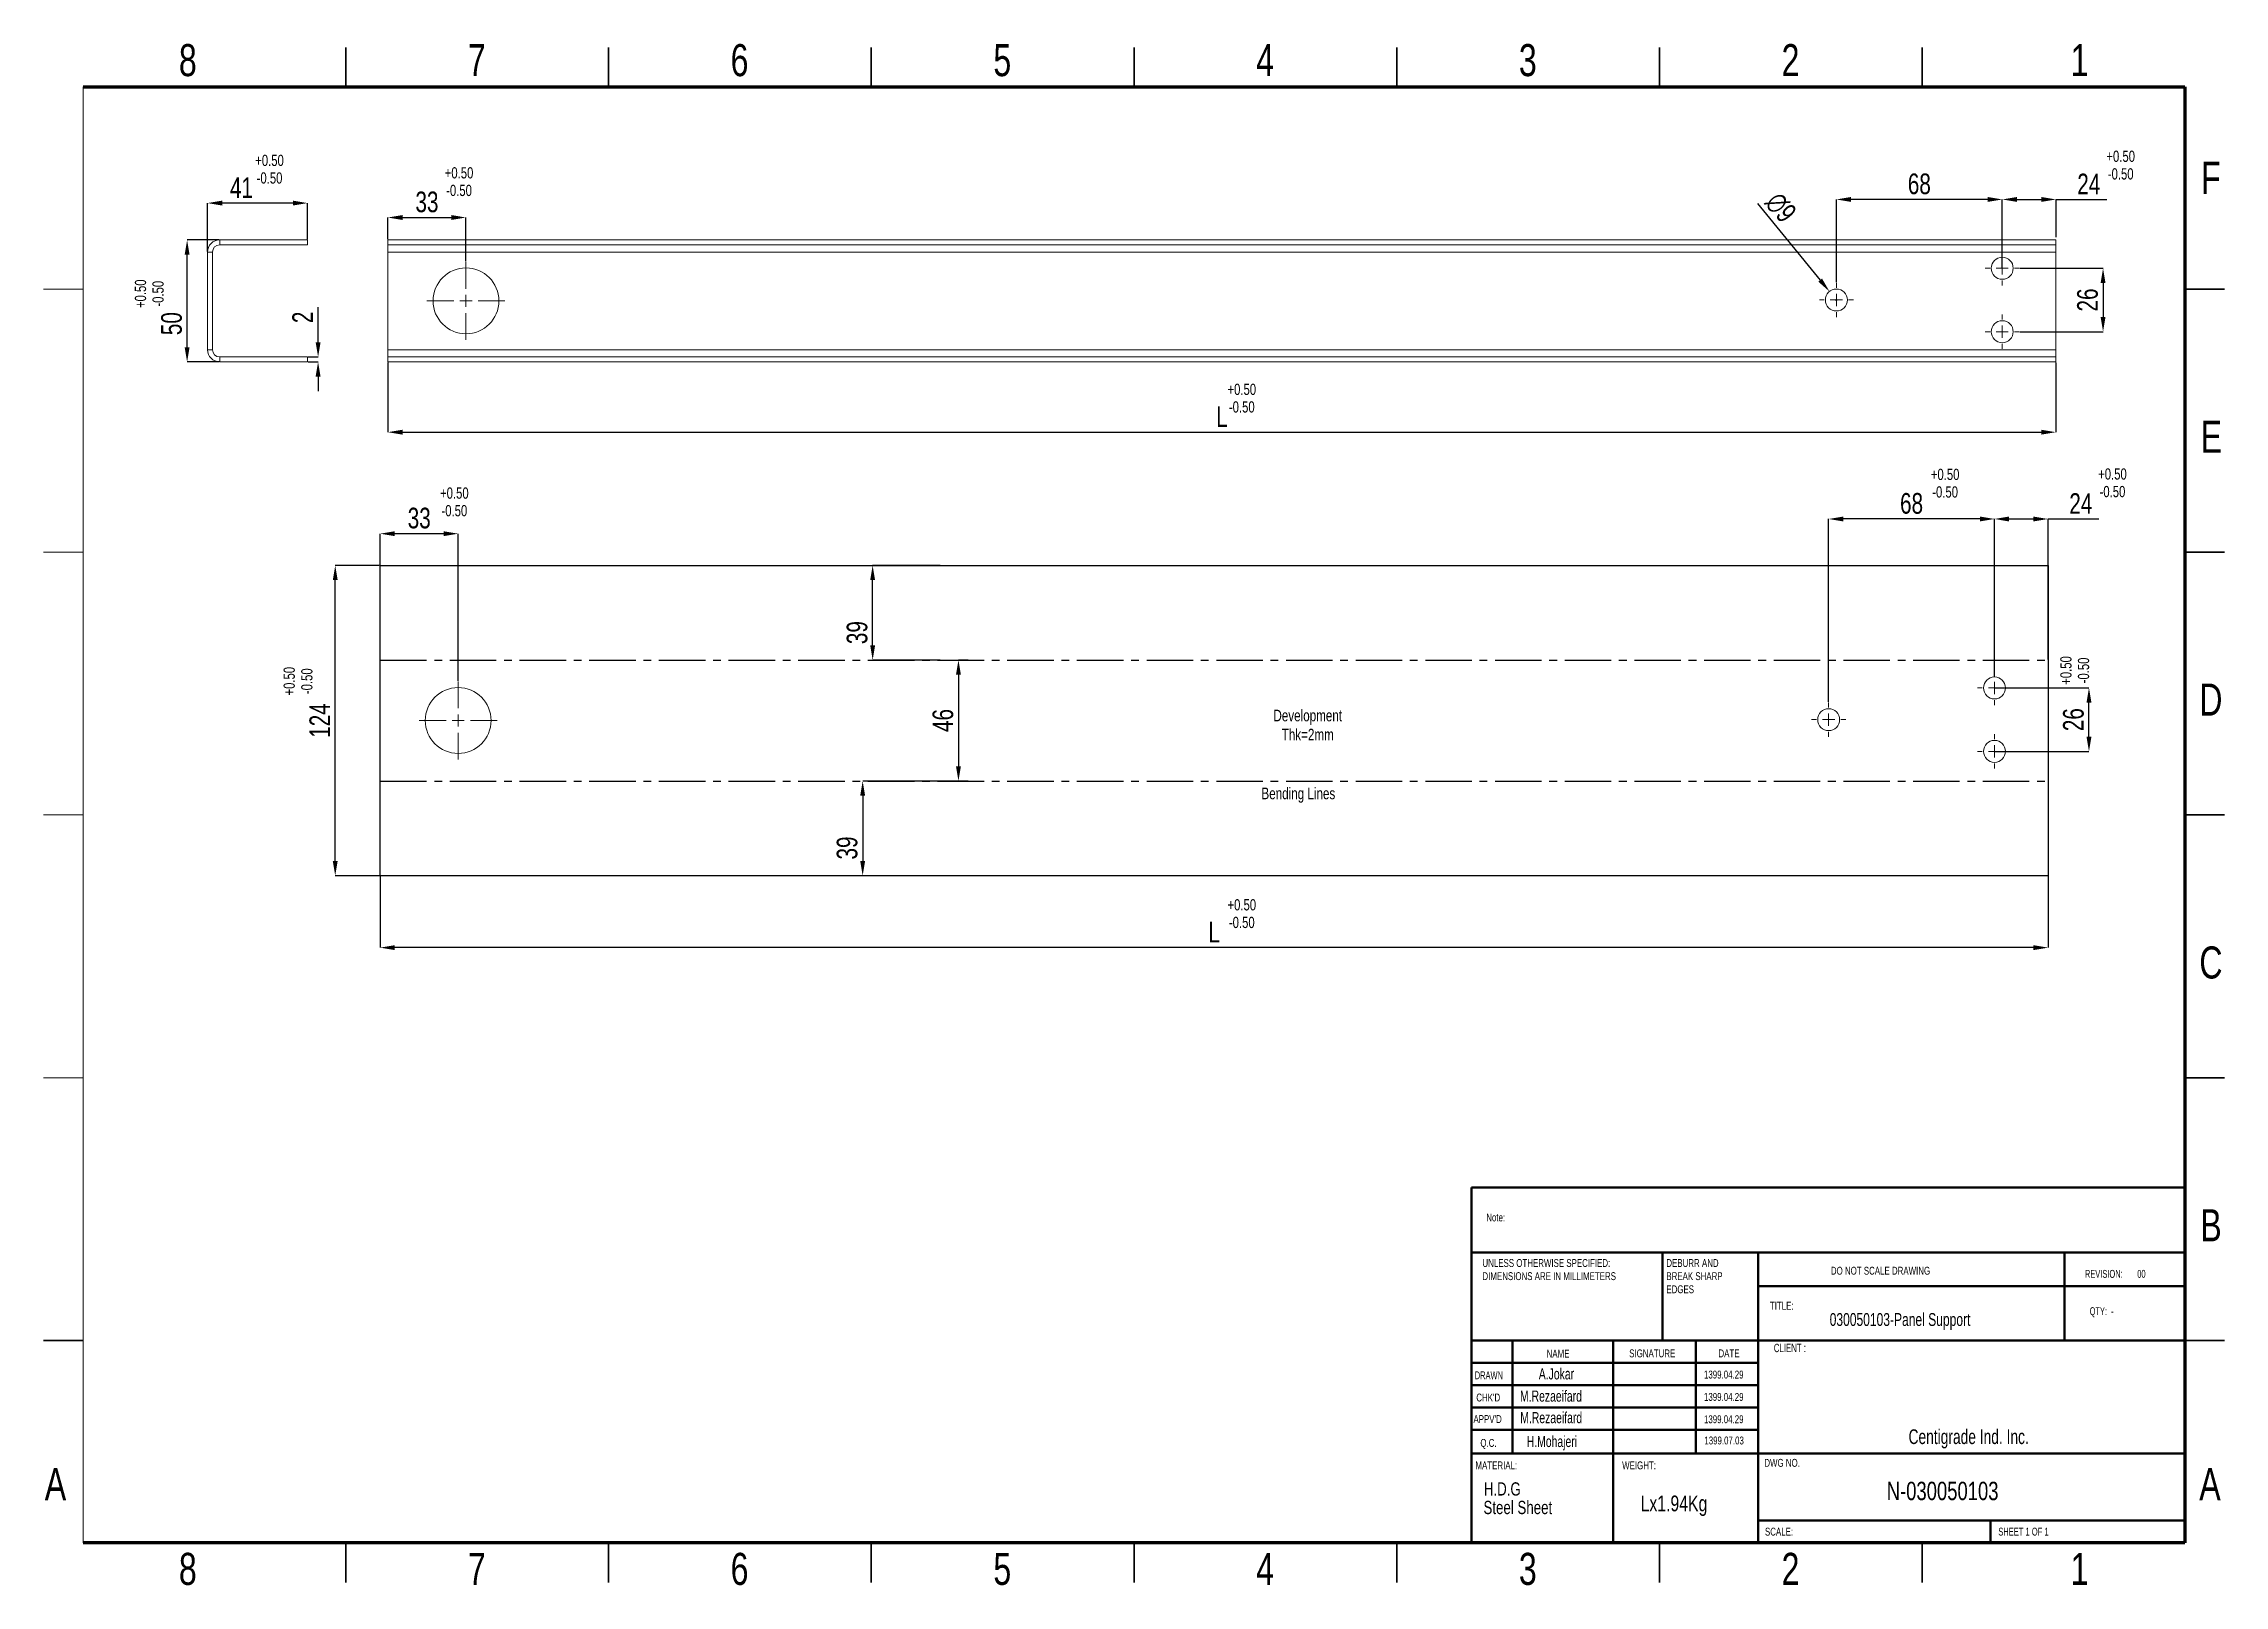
# Model space of a CAD drawing. Header units: millimetres. Extents: x 1822 to 2717, y 2615 to 3247.
import ezdxf

# ---------------------------------------------------------------- set-up
doc = ezdxf.new("R2010")
doc.units = ezdxf.units.MM
doc.linetypes.add('CENTER2', pattern=[28.575, 19.05, -3.175, 3.175, -3.175])
doc.styles.add('SLDTEXTSTYLE0', font='TXT', dxfattribs={"width": 0.75})
doc.styles.add('SLDTEXTSTYLE1', font='TXT', dxfattribs={"width": 0.686449})
doc.styles.add('SLDTEXTSTYLE2', font='TXT', dxfattribs={"width": 0.652778})
doc.styles.add('SLDTEXTSTYLE3', font='TXT', dxfattribs={"width": 0.692308})
doc.styles.add('SLDTEXTSTYLE4', font='TXT', dxfattribs={"width": 0.7})
doc.styles.add('SLDTEXTSTYLE5', font='TXT', dxfattribs={"width": 0.678571})
doc.dimstyles.new('SLDDIMSTYLE30', dxfattribs={"dimscale": 4, "dimtxt": 2.116667, "dimasz": 1.5, "dimexe": 0, "dimexo": 0.0625, "dimgap": 0.529167, "dimtad": 1, "dimdec": 0, "dimrnd": 1e-09, "dimzin": 12, "dimdsep": 46, "dimtxsty": 'SLDTEXTSTYLE0', "dimcen": 0.09, "dimadec": 0, "dimazin": 3, "dimtfac": 1, "dimtdec": 0, "dimtofl": 0, "dimtmove": 0, "dimatfit": 3, "dimfxl": 1, "dimfrac": 2, "dimtolj": 1, "dimtzin": 12, "dimarcsym": 0})

# ---------------------------------------------------------------- blocks, each defined once
blk = doc.blocks.new('SW_CENTERMARKSYMBOL_36')
at = {"color": 0, "linetype": 'Continuous', "lineweight": 0}
for p, q in [((0, 1), (0, 3.2)), ((-1, 0), (-3.2, 0)), ((0, 0), (-0.5, 0)), ((0, 0), (0, 0.5)), ((0, 0), (0, -0.5)), ((0, 0), (0.5, 0)), ((1, 0), (3.2, 0)), ((0, -1), (0, -3.2))]:
    blk.add_line(p, q, dxfattribs=at)
blk = doc.blocks.new('SW_CENTERMARKSYMBOL_37')
at = {"color": 0, "linetype": 'Continuous', "lineweight": 0}
for p, q in [((-1, 0), (-1.4, 0)), ((0, 0), (-0.5, 0)), ((0, 1), (0, 1.4)), ((0, 0), (0, 0.5)), ((0, 0), (0, -0.5)), ((0, 0), (0.5, 0)), ((1, 0), (1.4, 0)), ((0, -1), (0, -1.4))]:
    blk.add_line(p, q, dxfattribs=at)
blk = doc.blocks.new('SW_CENTERMARKSYMBOL_38')
at = {"color": 0, "linetype": 'Continuous', "lineweight": 0}
for p, q in [((-1, 0), (-1.4, 0)), ((0, 0), (-0.5, 0)), ((0, 1), (0, 1.4)), ((0, 0), (0, 0.5)), ((0, 0), (0, -0.5)), ((0, 0), (0.5, 0)), ((1, 0), (1.4, 0)), ((0, -1), (0, -1.4))]:
    blk.add_line(p, q, dxfattribs=at)
blk = doc.blocks.new('SW_CENTERMARKSYMBOL_39')
at = {"color": 0, "linetype": 'Continuous', "lineweight": 0}
for p, q in [((-1, 0), (-1.4, 0)), ((0, 0), (-0.5, 0)), ((0, 1), (0, 1.4)), ((0, 0), (0, 0.5)), ((0, 0), (0, -0.5)), ((0, 0), (0.5, 0)), ((1, 0), (1.4, 0)), ((0, -1), (0, -1.4))]:
    blk.add_line(p, q, dxfattribs=at)
blk = doc.blocks.new('SW_NOTE_62')
at = {"color": 0, "linetype": 'Continuous', "lineweight": 0, "char_height": 1.5, "attachment_point": 1, "style": 'SLDTEXTSTYLE0'}
for s, insert in [('UNLESS OTHERWISE SPECIFIED:', (0, 1.93)), ('DIMENSIONS ARE IN MILLIMETERS', (0, -0.57))]:
    blk.add_mtext(s, dxfattribs=dict(at, insert=insert))
blk = doc.blocks.new('SW_NOTE_63')
at = {"color": 0, "linetype": 'Continuous', "lineweight": 0, "char_height": 1.5, "attachment_point": 1, "style": 'SLDTEXTSTYLE0'}
for s, insert in [('DEBURR AND', (0, 1.93)), ('BREAK SHARP', (0, -0.57)), ('EDGES', (0, -3.07))]:
    blk.add_mtext(s, dxfattribs=dict(at, insert=insert))
blk = doc.blocks.new('*D20')
at = {"color": 0, "lineweight": -2, "transparency": 16777216}
for p, q in [((1889.64, 3162.24), (1889.64, 3182.08)), ((1924.64, 3182.08), (1895.64, 3182.08)), ((1930.64, 3167.24), (1930.64, 3182.08))]:
    blk.add_line(p, q, dxfattribs=at)
at = {"color": 0, "transparency": 16777216}
for points in [[(1895.64, 3183.08), (1895.64, 3181.08), (1889.64, 3182.08)], [(1924.64, 3183.08), (1924.64, 3181.08), (1930.64, 3182.08)]]:
    blk.add_solid(points, dxfattribs=at)
at = {"layer": 'Defpoints', "color": 0, "transparency": 16777216}
for p in [(1889.64, 3182.08), (1930.64, 3166.99), (1889.64, 3161.99)]:
    blk.add_point(p, dxfattribs=at)
at = {"color": 0, "transparency": 16777216, "insert": (1903.54, 3188.43), "char_height": 8.467, "attachment_point": 5, "style": 'SLDTEXTSTYLE0'}
blk.add_mtext('\\A1;41', dxfattribs=at)
blk = doc.blocks.new('*D21')
at = {"color": 0, "lineweight": -2, "transparency": 16777216}
for p, q in [((1894.39, 3166.99), (1881.25, 3166.99)), ((1881.25, 3122.99), (1881.25, 3160.99)), ((1894.39, 3116.99), (1881.25, 3116.99))]:
    blk.add_line(p, q, dxfattribs=at)
at = {"color": 0, "transparency": 16777216}
for points in [[(1880.25, 3160.99), (1882.25, 3160.99), (1881.25, 3166.99)], [(1880.25, 3122.99), (1882.25, 3122.99), (1881.25, 3116.99)]]:
    blk.add_solid(points, dxfattribs=at)
at = {"layer": 'Defpoints', "color": 0, "transparency": 16777216}
for p in [(1881.25, 3166.99), (1894.64, 3166.99), (1894.64, 3116.99)]:
    blk.add_point(p, dxfattribs=at)
at = {"color": 0, "transparency": 16777216, "insert": (1874.9, 3132.66), "char_height": 8.467, "attachment_point": 5, "rotation": 90, "style": 'SLDTEXTSTYLE0'}
blk.add_mtext('\\A1;50', dxfattribs=at)
blk = doc.blocks.new('*D22')
at = {"color": 0, "lineweight": -2, "transparency": 16777216}
for p, q in [((1934.97, 3124.99), (1934.97, 3139.46)), ((1930.89, 3118.99), (1934.97, 3118.99)), ((1930.89, 3116.99), (1934.97, 3116.99)), ((1934.97, 3110.99), (1934.97, 3104.99))]:
    blk.add_line(p, q, dxfattribs=at)
at = {"color": 0, "transparency": 16777216}
for points in [[(1933.97, 3124.99), (1935.97, 3124.99), (1934.97, 3118.99)], [(1933.97, 3110.99), (1935.97, 3110.99), (1934.97, 3116.99)]]:
    blk.add_solid(points, dxfattribs=at)
at = {"layer": 'Defpoints', "color": 0, "transparency": 16777216}
for p in [(1930.64, 3118.99), (1930.64, 3116.99), (1934.97, 3118.99)]:
    blk.add_point(p, dxfattribs=at)
at = {"color": 0, "transparency": 16777216, "insert": (1928.62, 3135.23), "char_height": 8.467, "attachment_point": 5, "rotation": 90, "style": 'SLDTEXTSTYLE0'}
blk.add_mtext('\\A1;2', dxfattribs=at)
blk = doc.blocks.new('*D23')
at = {"color": 0, "lineweight": -2, "transparency": 16777216}
for p, q in [((1963.61, 3167.24), (1963.61, 3176.16)), ((1969.61, 3176.16), (1989.61, 3176.16)), ((1995.61, 3158.24), (1995.61, 3176.16))]:
    blk.add_line(p, q, dxfattribs=at)
at = {"color": 0, "transparency": 16777216}
for points in [[(1969.61, 3177.16), (1969.61, 3175.16), (1963.61, 3176.16)], [(1989.61, 3177.16), (1989.61, 3175.16), (1995.61, 3176.16)]]:
    blk.add_solid(points, dxfattribs=at)
at = {"layer": 'Defpoints', "color": 0, "transparency": 16777216}
for p in [(1995.61, 3176.16), (1963.61, 3166.99), (1995.61, 3157.99)]:
    blk.add_point(p, dxfattribs=at)
at = {"color": 0, "transparency": 16777216, "insert": (1979.61, 3182.51), "char_height": 8.467, "attachment_point": 5, "style": 'SLDTEXTSTYLE0'}
blk.add_mtext('\\A1;33', dxfattribs=at)
blk = doc.blocks.new('*D24')
at = {"color": 0, "lineweight": -2, "transparency": 16777216}
for p, q in [((1963.61, 3116.74), (1963.61, 3088.16)), ((2647.61, 3116.74), (2647.61, 3088.16)), ((1969.61, 3088.16), (2641.61, 3088.16))]:
    blk.add_line(p, q, dxfattribs=at)
at = {"color": 0, "transparency": 16777216}
for points in [[(1969.61, 3089.16), (1969.61, 3087.16), (1963.61, 3088.16)], [(2641.61, 3089.16), (2641.61, 3087.16), (2647.61, 3088.16)]]:
    blk.add_solid(points, dxfattribs=at)
at = {"layer": 'Defpoints', "color": 0, "transparency": 16777216}
for p in [(1963.61, 3116.99), (2647.61, 3116.99), (2647.61, 3088.16)]:
    blk.add_point(p, dxfattribs=at)
at = {"color": 0, "transparency": 16777216, "insert": (2305.61, 3094.51), "char_height": 8.467, "attachment_point": 5, "style": 'SLDTEXTSTYLE0'}
blk.add_mtext('\\A1;L', dxfattribs=at)
blk = doc.blocks.new('*D25')
at = {"color": 0, "lineweight": -2, "transparency": 16777216}
for p, q in [((2625.61, 3155.61), (2625.61, 3183.57)), ((2631.61, 3183.57), (2641.69, 3183.57)), ((2647.69, 3168.14), (2647.69, 3183.57)), ((2647.69, 3183.57), (2668.5, 3183.57))]:
    blk.add_line(p, q, dxfattribs=at)
at = {"color": 0, "transparency": 16777216}
for points in [[(2631.61, 3184.57), (2631.61, 3182.57), (2625.61, 3183.57)], [(2641.69, 3184.57), (2641.69, 3182.57), (2647.69, 3183.57)]]:
    blk.add_solid(points, dxfattribs=at)
at = {"layer": 'Defpoints', "color": 0, "transparency": 16777216}
for p in [(2647.69, 3183.57), (2647.69, 3167.89), (2625.61, 3155.36)]:
    blk.add_point(p, dxfattribs=at)
at = {"color": 0, "transparency": 16777216, "insert": (2661.1, 3189.92), "char_height": 8.467, "attachment_point": 5, "style": 'SLDTEXTSTYLE0'}
blk.add_mtext('\\A1;24', dxfattribs=at)
blk = doc.blocks.new('*D26')
at = {"color": 0, "lineweight": -2, "transparency": 16777216}
for p, q in [((2557.61, 3149.61), (2557.61, 3183.57)), ((2619.61, 3183.57), (2563.61, 3183.57)), ((2625.61, 3156.86), (2625.61, 3183.57))]:
    blk.add_line(p, q, dxfattribs=at)
at = {"color": 0, "transparency": 16777216}
for points in [[(2563.61, 3184.57), (2563.61, 3182.57), (2557.61, 3183.57)], [(2619.61, 3184.57), (2619.61, 3182.57), (2625.61, 3183.57)]]:
    blk.add_solid(points, dxfattribs=at)
at = {"layer": 'Defpoints', "color": 0, "transparency": 16777216}
for p in [(2557.61, 3183.57), (2557.61, 3149.36), (2625.61, 3156.61)]:
    blk.add_point(p, dxfattribs=at)
at = {"color": 0, "transparency": 16777216, "insert": (2591.61, 3189.92), "char_height": 8.467, "attachment_point": 5, "style": 'SLDTEXTSTYLE0'}
blk.add_mtext('\\A1;68', dxfattribs=at)
blk = doc.blocks.new('*D27')
at = {"color": 0, "lineweight": -2, "transparency": 16777216}
for p, q in [((2632.86, 3155.36), (2666.96, 3155.36)), ((2666.96, 3149.36), (2666.96, 3135.36)), ((2632.86, 3129.36), (2666.96, 3129.36))]:
    blk.add_line(p, q, dxfattribs=at)
at = {"color": 0, "transparency": 16777216}
for points in [[(2665.96, 3149.36), (2667.96, 3149.36), (2666.96, 3155.36)], [(2665.96, 3135.36), (2667.96, 3135.36), (2666.96, 3129.36)]]:
    blk.add_solid(points, dxfattribs=at)
at = {"layer": 'Defpoints', "color": 0, "transparency": 16777216}
for p in [(2632.61, 3155.36), (2632.61, 3129.36), (2666.96, 3129.36)]:
    blk.add_point(p, dxfattribs=at)
at = {"color": 0, "transparency": 16777216, "insert": (2660.61, 3142.36), "char_height": 8.467, "attachment_point": 5, "rotation": 90, "style": 'SLDTEXTSTYLE0'}
blk.add_mtext('\\A1;26', dxfattribs=at)
blk = doc.blocks.new('*D28')
at = {"color": 0, "lineweight": -2, "transparency": 16777216}
for p, q in [((2525.18, 3181.96), (2550.96, 3150.48)), ((2557.25, 3142.36), (2557.97, 3142.36)), ((2557.61, 3142), (2557.61, 3142.72))]:
    blk.add_line(p, q, dxfattribs=at)
at = {"color": 0, "transparency": 16777216}
blk.add_solid([(2551.73, 3151.12), (2550.19, 3149.85), (2554.76, 3145.84)], dxfattribs=at)
at = {"layer": 'Defpoints', "color": 0, "transparency": 16777216}
for p in [(2554.76, 3145.84), (2560.46, 3138.88)]:
    blk.add_point(p, dxfattribs=at)
at = {"color": 0, "transparency": 16777216, "insert": (2534.79, 3180.25), "char_height": 8.467, "attachment_point": 5, "rotation": 309.31163, "style": 'SLDTEXTSTYLE0'}
blk.add_mtext('\\A1;∅9', dxfattribs=at)
blk = doc.blocks.new('*D29')
at = {"color": 0, "lineweight": -2, "transparency": 16777216}
for p, q in [((1960.18, 3033.57), (1942, 3033.57)), ((1942, 2912.37), (1942, 3027.57)), ((1960.18, 2906.37), (1942, 2906.37))]:
    blk.add_line(p, q, dxfattribs=at)
at = {"color": 0, "transparency": 16777216}
for points in [[(1941, 3027.57), (1943, 3027.57), (1942, 3033.57)], [(1941, 2912.37), (1943, 2912.37), (1942, 2906.37)]]:
    blk.add_solid(points, dxfattribs=at)
at = {"layer": 'Defpoints', "color": 0, "transparency": 16777216}
for p in [(1942, 3033.57), (1960.43, 3033.57), (1960.43, 2906.37)]:
    blk.add_point(p, dxfattribs=at)
at = {"color": 0, "transparency": 16777216, "insert": (1935.65, 2969.97), "char_height": 8.467, "attachment_point": 5, "rotation": 90, "style": 'SLDTEXTSTYLE0'}
blk.add_mtext('\\A1;124', dxfattribs=at)
blk = doc.blocks.new('*D30')
at = {"color": 0, "lineweight": -2, "transparency": 16777216}
for p, q in [((1960.43, 2906.12), (1960.43, 2876.87)), ((2644.43, 2906.12), (2644.43, 2876.87)), ((2638.43, 2876.87), (1966.43, 2876.87))]:
    blk.add_line(p, q, dxfattribs=at)
at = {"color": 0, "transparency": 16777216}
for points in [[(1966.43, 2877.87), (1966.43, 2875.87), (1960.43, 2876.87)], [(2638.43, 2877.87), (2638.43, 2875.87), (2644.43, 2876.87)]]:
    blk.add_solid(points, dxfattribs=at)
at = {"layer": 'Defpoints', "color": 0, "transparency": 16777216}
for p in [(1960.43, 2906.37), (2644.43, 2906.37), (1960.43, 2876.87)]:
    blk.add_point(p, dxfattribs=at)
at = {"color": 0, "transparency": 16777216, "insert": (2302.43, 2883.22), "char_height": 8.467, "attachment_point": 5, "style": 'SLDTEXTSTYLE0'}
blk.add_mtext('\\A1;L', dxfattribs=at)
blk = doc.blocks.new('*D31')
at = {"color": 0, "lineweight": -2, "transparency": 16777216}
for p, q in [((2622.43, 2990.58), (2622.43, 3052.58)), ((2628.43, 3052.58), (2638.43, 3052.58)), ((2644.43, 2995.02), (2644.43, 3052.58)), ((2644.43, 3052.58), (2665.25, 3052.58))]:
    blk.add_line(p, q, dxfattribs=at)
at = {"color": 0, "transparency": 16777216}
for points in [[(2628.43, 3053.58), (2628.43, 3051.58), (2622.43, 3052.58)], [(2638.43, 3053.58), (2638.43, 3051.58), (2644.43, 3052.58)]]:
    blk.add_solid(points, dxfattribs=at)
at = {"layer": 'Defpoints', "color": 0, "transparency": 16777216}
for p in [(2644.43, 3052.58), (2622.43, 2990.33), (2644.43, 2994.77)]:
    blk.add_point(p, dxfattribs=at)
at = {"color": 0, "transparency": 16777216, "insert": (2657.84, 3058.93), "char_height": 8.467, "attachment_point": 5, "style": 'SLDTEXTSTYLE0'}
blk.add_mtext('\\A1;24', dxfattribs=at)
blk = doc.blocks.new('*D32')
at = {"color": 0, "lineweight": -2, "transparency": 16777216}
for p, q in [((2554.43, 2977.58), (2554.43, 3052.58)), ((2616.43, 3052.58), (2560.43, 3052.58)), ((2622.43, 2988.08), (2622.43, 3052.58))]:
    blk.add_line(p, q, dxfattribs=at)
at = {"color": 0, "transparency": 16777216}
for points in [[(2560.43, 3053.58), (2560.43, 3051.58), (2554.43, 3052.58)], [(2616.43, 3053.58), (2616.43, 3051.58), (2622.43, 3052.58)]]:
    blk.add_solid(points, dxfattribs=at)
at = {"layer": 'Defpoints', "color": 0, "transparency": 16777216}
for p in [(2554.43, 3052.58), (2622.43, 2987.83), (2554.43, 2977.33)]:
    blk.add_point(p, dxfattribs=at)
at = {"color": 0, "transparency": 16777216, "insert": (2588.43, 3058.93), "char_height": 8.467, "attachment_point": 5, "style": 'SLDTEXTSTYLE0'}
blk.add_mtext('\\A1;68', dxfattribs=at)
blk = doc.blocks.new('*D33')
at = {"color": 0, "lineweight": -2, "transparency": 16777216}
for p, q in [((2622.68, 2983.33), (2661.18, 2983.33)), ((2661.18, 2963.33), (2661.18, 2977.33)), ((2622.68, 2957.33), (2661.18, 2957.33))]:
    blk.add_line(p, q, dxfattribs=at)
at = {"color": 0, "transparency": 16777216}
for points in [[(2660.18, 2977.33), (2662.18, 2977.33), (2661.18, 2983.33)], [(2660.18, 2963.33), (2662.18, 2963.33), (2661.18, 2957.33)]]:
    blk.add_solid(points, dxfattribs=at)
at = {"layer": 'Defpoints', "color": 0, "transparency": 16777216}
for p in [(2622.43, 2983.33), (2661.18, 2983.33), (2622.43, 2957.33)]:
    blk.add_point(p, dxfattribs=at)
at = {"color": 0, "transparency": 16777216, "insert": (2654.83, 2970.33), "char_height": 8.467, "attachment_point": 5, "rotation": 90, "style": 'SLDTEXTSTYLE0'}
blk.add_mtext('\\A1;26', dxfattribs=at)
blk = doc.blocks.new('*D34')
at = {"color": 0, "lineweight": -2, "transparency": 16777216}
for p, q in [((2190.01, 3033.57), (2162.38, 3033.57)), ((2162.38, 3000.77), (2162.38, 3027.57)), ((2190.01, 2994.77), (2162.38, 2994.77))]:
    blk.add_line(p, q, dxfattribs=at)
at = {"color": 0, "transparency": 16777216}
for points in [[(2161.38, 3027.57), (2163.38, 3027.57), (2162.38, 3033.57)], [(2161.38, 3000.77), (2163.38, 3000.77), (2162.38, 2994.77)]]:
    blk.add_solid(points, dxfattribs=at)
at = {"layer": 'Defpoints', "color": 0, "transparency": 16777216}
for p in [(2162.38, 3033.57), (2190.26, 3033.57), (2190.26, 2994.77)]:
    blk.add_point(p, dxfattribs=at)
at = {"color": 0, "transparency": 16777216, "insert": (2156.03, 3006), "char_height": 8.467, "attachment_point": 5, "rotation": 90, "style": 'SLDTEXTSTYLE0'}
blk.add_mtext('\\A1;39', dxfattribs=at)
blk = doc.blocks.new('*D35')
at = {"color": 0, "lineweight": -2, "transparency": 16777216}
for p, q in [((2201.58, 2994.77), (2197.57, 2994.77)), ((2197.57, 2988.77), (2197.57, 2951.17)), ((2201.58, 2945.17), (2197.57, 2945.17))]:
    blk.add_line(p, q, dxfattribs=at)
at = {"color": 0, "transparency": 16777216}
for points in [[(2196.57, 2988.77), (2198.57, 2988.77), (2197.57, 2994.77)], [(2196.57, 2951.17), (2198.57, 2951.17), (2197.57, 2945.17)]]:
    blk.add_solid(points, dxfattribs=at)
at = {"layer": 'Defpoints', "color": 0, "transparency": 16777216}
for p in [(2201.83, 2994.77), (2197.57, 2945.17), (2201.83, 2945.17)]:
    blk.add_point(p, dxfattribs=at)
at = {"color": 0, "transparency": 16777216, "insert": (2191.22, 2969.97), "char_height": 8.467, "attachment_point": 5, "rotation": 90, "style": 'SLDTEXTSTYLE0'}
blk.add_mtext('\\A1;46', dxfattribs=at)
blk = doc.blocks.new('*D36')
at = {"color": 0, "lineweight": -2, "transparency": 16777216}
for p, q in [((2201.58, 2945.17), (2158.29, 2945.17)), ((2158.29, 2939.17), (2158.29, 2912.37)), ((2201.58, 2906.37), (2158.29, 2906.37))]:
    blk.add_line(p, q, dxfattribs=at)
at = {"color": 0, "transparency": 16777216}
for points in [[(2157.29, 2939.17), (2159.29, 2939.17), (2158.29, 2945.17)], [(2157.29, 2912.37), (2159.29, 2912.37), (2158.29, 2906.37)]]:
    blk.add_solid(points, dxfattribs=at)
at = {"layer": 'Defpoints', "color": 0, "transparency": 16777216}
for p in [(2201.83, 2945.17), (2158.29, 2906.37), (2201.83, 2906.37)]:
    blk.add_point(p, dxfattribs=at)
at = {"color": 0, "transparency": 16777216, "insert": (2151.94, 2917.71), "char_height": 8.467, "attachment_point": 5, "rotation": 90, "style": 'SLDTEXTSTYLE0'}
blk.add_mtext('\\A1;39', dxfattribs=at)
blk = doc.blocks.new('*D37')
at = {"color": 0, "lineweight": -2, "transparency": 16777216}
for p, q in [((1960.43, 3033.82), (1960.43, 3046.56)), ((1986.43, 3046.56), (1966.43, 3046.56)), ((1992.43, 2986.22), (1992.43, 3046.56))]:
    blk.add_line(p, q, dxfattribs=at)
at = {"color": 0, "transparency": 16777216}
for points in [[(1966.43, 3047.56), (1966.43, 3045.56), (1960.43, 3046.56)], [(1986.43, 3047.56), (1986.43, 3045.56), (1992.43, 3046.56)]]:
    blk.add_solid(points, dxfattribs=at)
at = {"layer": 'Defpoints', "color": 0, "transparency": 16777216}
for p in [(1960.43, 3046.56), (1960.43, 3033.57), (1992.43, 2985.97)]:
    blk.add_point(p, dxfattribs=at)
at = {"color": 0, "transparency": 16777216, "insert": (1976.43, 3052.91), "char_height": 8.467, "attachment_point": 5, "style": 'SLDTEXTSTYLE0'}
blk.add_mtext('\\A1;33', dxfattribs=at)

msp = doc.modelspace()

# ---------------------------------------------------------------- linework, layer by layer
at = {"linetype": 'Continuous', "lineweight": 35}
for p, q in [((1946.32, 3229.76), (1946.32, 3245.92)), ((2054.06, 3229.76), (2054.06, 3245.92)), ((2161.81, 3229.76), (2161.81, 3245.92)), ((2269.56, 3245.92), (2269.56, 3229.76)), ((2269.56, 3229.76), (2269.56, 3245.92)), ((2377.31, 3229.76), (2377.31, 3245.92)), ((2485.05, 3229.76), (2485.05, 3245.92)), ((2592.8, 3229.76), (2592.8, 3245.92)), ((2700.55, 3146.8), (2716.71, 3146.8)), ((2700.55, 3039.05), (2716.71, 3039.05)), ((2716.71, 2931.3), (2700.55, 2931.3)), ((2700.55, 2931.3), (2716.71, 2931.3)), ((2700.55, 2823.55), (2716.71, 2823.55)), ((1838.57, 2715.81), (1822.41, 2715.81)), ((2700.55, 2715.81), (2716.71, 2715.81)), ((1946.32, 2632.84), (1946.32, 2616.68)), ((2054.06, 2632.84), (2054.06, 2616.68)), ((2161.81, 2632.84), (2161.81, 2616.68)), ((2269.56, 2616.68), (2269.56, 2632.84)), ((2269.56, 2632.84), (2269.56, 2616.68)), ((2377.31, 2632.84), (2377.31, 2616.68)), ((2485.05, 2632.84), (2485.05, 2616.68)), ((2592.8, 2632.84), (2592.8, 2616.68))]:
    msp.add_line(p, q, dxfattribs=at)
at = {"linetype": 'Continuous', "lineweight": 70}
for p, q in [((1838.57, 3229.76), (2700.55, 3229.76)), ((2700.55, 3229.76), (2700.55, 2632.84)), ((2700.55, 2632.84), (1838.57, 2632.84))]:
    msp.add_line(p, q, dxfattribs=at)
at = {"lineweight": 20}
msp.add_line((1838.57, 3229.76), (1838.57, 2632.84), dxfattribs=at)
at = {"color": 7, "linetype": 'Continuous', "lineweight": 20}
for p, q in [((1894.64, 3166.99), (1930.64, 3166.99)), ((1894.64, 3164.99), (1894.64, 3166.99)), ((1930.64, 3166.99), (1930.64, 3164.99)), ((1963.61, 3166.99), (1963.61, 3164.99)), ((1963.61, 3166.99), (2647.61, 3166.99)), ((2647.61, 3166.99), (2647.61, 3164.99)), ((1891.64, 3161.99), (1889.64, 3161.99)), ((1889.64, 3161.99), (1889.64, 3121.99)), ((1891.64, 3161.99), (1891.64, 3121.99)), ((1894.64, 3164.99), (1930.64, 3164.99)), ((1963.61, 3164.99), (2647.61, 3164.99)), ((1963.61, 3164.99), (1963.61, 3161.99)), ((1963.61, 3161.99), (2647.61, 3161.99)), ((1963.61, 3161.99), (1963.61, 3121.99)), ((2647.61, 3161.99), (2647.61, 3164.99)), ((2647.61, 3121.99), (2647.61, 3161.99)), ((1891.64, 3121.99), (1889.64, 3121.99)), ((1963.61, 3121.99), (1963.61, 3118.99)), ((2647.61, 3121.99), (1963.61, 3121.99)), ((2647.61, 3118.99), (2647.61, 3121.99)), ((1894.64, 3118.99), (1894.64, 3116.99)), ((1930.64, 3118.99), (1894.64, 3118.99)), ((1930.64, 3116.99), (1894.64, 3116.99)), ((1930.64, 3116.99), (1930.64, 3118.99)), ((1963.61, 3116.99), (1963.61, 3118.99)), ((2647.61, 3118.99), (1963.61, 3118.99)), ((2647.61, 3116.99), (1963.61, 3116.99)), ((2647.61, 3116.99), (2647.61, 3118.99))]:
    msp.add_line(p, q, dxfattribs=at)
at = {"linetype": 'Continuous', "lineweight": 20}
for p, q in [((1838.57, 3146.8), (1822.41, 3146.8)), ((1838.57, 3039.05), (1822.41, 3039.05)), ((1822.41, 2931.3), (1838.57, 2931.3)), ((1838.57, 2931.3), (1822.41, 2931.3)), ((1838.57, 2823.55), (1822.41, 2823.55))]:
    msp.add_line(p, q, dxfattribs=at)
for p, q in [((1960.43, 2906.37), (1960.43, 3033.57)), ((1960.43, 3033.57), (2644.43, 3033.57)), ((2644.43, 3033.57), (2644.43, 2906.37)), ((2644.43, 2906.37), (1960.43, 2906.37))]:
    msp.add_line(p, q)
at = {"linetype": 'CENTER2'}
for p, q in [((1960.43, 2994.77), (2644.43, 2994.77)), ((1960.43, 2945.17), (2644.43, 2945.17))]:
    msp.add_line(p, q, dxfattribs=at)
at = {"linetype": 'Continuous', "lineweight": 50}
for p, q in [((2407.91, 2778.51), (2700.55, 2778.51)), ((2407.91, 2778.51), (2407.91, 2751.9)), ((2407.91, 2751.9), (2700.55, 2751.9)), ((2407.91, 2751.9), (2407.91, 2633.38)), ((2486.35, 2751.9), (2486.35, 2715.81)), ((2525.57, 2751.9), (2525.57, 2632.84)), ((2651.18, 2715.81), (2651.18, 2751.9)), ((2700.55, 2738.16), (2525.57, 2738.16)), ((2700.55, 2715.81), (2407.91, 2715.81)), ((2424.71, 2715.81), (2424.71, 2669.47)), ((2466.07, 2715.81), (2466.07, 2633.38)), ((2499.94, 2715.81), (2499.94, 2669.47)), ((2525.57, 2633.38), (2525.57, 2715.81)), ((2525.57, 2706.65), (2407.91, 2706.65)), ((2525.57, 2697.49), (2407.91, 2697.49)), ((2525.57, 2688.33), (2407.91, 2688.33)), ((2525.57, 2679.17), (2407.91, 2679.17)), ((2430.32, 2669.47), (2407.91, 2669.47)), ((2430.32, 2669.47), (2700.55, 2669.47)), ((2525.57, 2642), (2700.55, 2642)), ((2620.82, 2632.84), (2620.82, 2642))]:
    msp.add_line(p, q, dxfattribs=at)
at = {"color": 7, "linetype": 'Continuous', "lineweight": 20}
for centre, radius in [((2625.61, 3155.36), 4.5), ((1995.61, 3141.99), 13.5), ((2557.61, 3142.36), 4.5), ((2625.61, 3129.36), 4.5), ((2622.43, 2983.33), 4.5), ((1992.43, 2969.97), 13.5), ((2554.43, 2970.33), 4.5), ((2622.43, 2957.33), 4.5)]:
    msp.add_circle(centre, radius, dxfattribs=at)
for centre, radius, start, end in [((1894.64, 3161.99), 5, 90, 180), ((1894.64, 3161.99), 3, 90, 180), ((1894.64, 3121.99), 5, 180, 270), ((1894.64, 3121.99), 3, 180, 270)]:
    msp.add_arc(centre, radius, start, end, dxfattribs=at)

# ---------------------------------------------------------------- block references
at = {"color": 7, "linetype": 'Continuous', "lineweight": 20, "xscale": 5.0000000000001, "yscale": 5.0000000000001, "zscale": 5.0000000000001}
for name, p in [('SW_CENTERMARKSYMBOL_36', (1995.61, 3141.99)), ('SW_CENTERMARKSYMBOL_37', (2625.61, 3155.36)), ('SW_CENTERMARKSYMBOL_39', (2557.61, 3142.36)), ('SW_CENTERMARKSYMBOL_38', (2625.61, 3129.36)), ('SW_CENTERMARKSYMBOL_37', (2622.43, 2983.33)), ('SW_CENTERMARKSYMBOL_36', (1992.43, 2969.97)), ('SW_CENTERMARKSYMBOL_39', (2554.43, 2970.33)), ('SW_CENTERMARKSYMBOL_38', (2622.43, 2957.33))]:
    msp.add_blockref(name, p, dxfattribs=at)
at = {"linetype": 'Continuous', "lineweight": 0, "xscale": 2.154950402158101, "yscale": 2.154950402158101, "zscale": 2.154950402158101}
for name, p in [('SW_NOTE_62', (2412.45, 2745.05)), ('SW_NOTE_63', (2487.87, 2745.05))]:
    msp.add_blockref(name, p, dxfattribs=at)

# ---------------------------------------------------------------- texts
at = {"linetype": 'Continuous', "lineweight": 0}
for s, insert, char_height, attachment_point, style in [('8', (1881.54, 3247.25), 13.14, 2, 'SLDTEXTSTYLE0'), ('7', (2000.06, 3247.25), 13.14, 2, 'SLDTEXTSTYLE0'), ('6', (2107.8, 3247.25), 13.14, 2, 'SLDTEXTSTYLE0'), ('5', (2215.55, 3247.25), 13.14, 2, 'SLDTEXTSTYLE0'), ('4', (2323.3, 3247.25), 13.14, 2, 'SLDTEXTSTYLE0'), ('3', (2431.05, 3247.25), 13.14, 2, 'SLDTEXTSTYLE0'), ('2', (2538.79, 3247.25), 13.14, 2, 'SLDTEXTSTYLE0'), ('1', (2657.32, 3247.25), 13.14, 2, 'SLDTEXTSTYLE0'), ('F', (2711.19, 3199), 13.14, 2, 'SLDTEXTSTYLE0'), ('E', (2711.35, 3092.87), 13.14, 2, 'SLDTEXTSTYLE0'), ('D', (2711.17, 2985.12), 13.14, 2, 'SLDTEXTSTYLE0'), ('C', (2711.19, 2877.37), 13.14, 2, 'SLDTEXTSTYLE0'), ('Note:', (2414.01, 2767.88), 3.232, 1, 'SLDTEXTSTYLE0'), ('B', (2711.22, 2769.63), 13.14, 2, 'SLDTEXTSTYLE0'), ('DO NOT SCALE DRAWING', (2555.34, 2746.05), 3.2324, 1, 'SLDTEXTSTYLE0'), ('REVISION:       00', (2659.51, 2744.76), 3.2324, 1, 'SLDTEXTSTYLE2'), ('TITLE:', (2530.33, 2731.68), 3.232, 1, 'SLDTEXTSTYLE0'), ('QTY:  -', (2661.49, 2729.46), 3.232, 1, 'SLDTEXTSTYLE5'), ('030050103-Panel Support', (2554.85, 2727.07), 5.2796, 1, 'SLDTEXTSTYLE4'), ('NAME', (2438.77, 2712.04), 3.232, 1, 'SLDTEXTSTYLE0'), ('SIGNATURE', (2472.63, 2712.17), 3.232, 1, 'SLDTEXTSTYLE0'), ('DATE', (2509.23, 2712.17), 3.232, 1, 'SLDTEXTSTYLE0'), ('CLIENT :', (2531.94, 2714.48), 3.421, 1, 'SLDTEXTSTYLE4'), ('DRAWN', (2409.29, 2703.17), 3.232, 1, 'SLDTEXTSTYLE1'), ('A.Jokar', (2435.56, 2704.43), 4.561, 1, 'SLDTEXTSTYLE4'), ('1399.04.29', (2503.3, 2703.48), 3.232, 1, 'SLDTEXTSTYLE0'), ("CHK'D", (2409.93, 2694.07), 3.232, 1, 'SLDTEXTSTYLE0'), ('M.Rezaeifard', (2427.85, 2695.33), 4.5613, 1, 'SLDTEXTSTYLE4'), ('1399.04.29', (2503.3, 2694.32), 3.232, 1, 'SLDTEXTSTYLE0'), ("APPV'D", (2408.77, 2685.24), 3.232, 1, 'SLDTEXTSTYLE0'), ('M.Rezaeifard', (2427.95, 2686.5), 4.5613, 1, 'SLDTEXTSTYLE4'), ('1399.04.29', (2503.3, 2685.16), 3.232, 1, 'SLDTEXTSTYLE0'), ('Q.C.', (2411.6, 2675.46), 3.232, 1, 'SLDTEXTSTYLE0'), ('H.Mohajeri', (2430.61, 2676.71), 4.561, 1, 'SLDTEXTSTYLE4'), ('1399.07.03', (2503.44, 2676.46), 3.232, 1, 'SLDTEXTSTYLE0'), ('Centigrade Ind. Inc.', (2587.2, 2679.41), 6.0339, 1, 'SLDTEXTSTYLE4'), ('MATERIAL:', (2409.58, 2666.25), 3.232, 1, 'SLDTEXTSTYLE0'), ('WEIGHT:', (2469.74, 2666.25), 3.229, 1, 'SLDTEXTSTYLE0'), ('DWG NO.', (2528.05, 2667.29), 3.232, 1, 'SLDTEXTSTYLE0'), ('A', (1827.27, 2663.5), 13.14, 2, 'SLDTEXTSTYLE0'), ('N-030050103', (2578.23, 2657.92), 7.5423, 1, 'SLDTEXTSTYLE0'), ('A', (2710.8, 2663.5), 13.14, 2, 'SLDTEXTSTYLE0'), ('SCALE:', (2528.31, 2639.09), 3.232, 1, 'SLDTEXTSTYLE0'), ('SHEET 1 OF 1', (2624, 2639.09), 3.2324, 1, 'SLDTEXTSTYLE3'), ('8', (1881.54, 2628.78), 13.14, 2, 'SLDTEXTSTYLE0'), ('7', (2000.06, 2628.78), 13.14, 2, 'SLDTEXTSTYLE0'), ('6', (2107.8, 2628.78), 13.14, 2, 'SLDTEXTSTYLE0'), ('5', (2215.55, 2628.78), 13.14, 2, 'SLDTEXTSTYLE0'), ('4', (2323.3, 2628.78), 13.14, 2, 'SLDTEXTSTYLE0'), ('3', (2431.05, 2628.78), 13.14, 2, 'SLDTEXTSTYLE0'), ('2', (2538.79, 2628.78), 13.14, 2, 'SLDTEXTSTYLE0'), ('1', (2657.32, 2628.78), 13.14, 2, 'SLDTEXTSTYLE0')]:
    msp.add_mtext(s, dxfattribs=dict(at, insert=insert, char_height=char_height, attachment_point=attachment_point, style=style))
at = {"color": 7, "linetype": 'Continuous', "lineweight": 18, "attachment_point": 2, "style": 'SLDTEXTSTYLE0'}
for s, insert, char_height in [('\\A1;+0.50', (1915.05, 3201.89), 4.621), ('\\A1;+0.50', (2674.19, 3203.58), 4.621), ('\\A1;-0.50', (1915.05, 3194.68), 4.621), ('\\A1;+0.50', (1992.77, 3196.8), 4.621), ('\\A1;-0.50', (2674.19, 3196.36), 4.621), ('\\A1;-0.50', (1992.77, 3189.59), 4.621), ('\\A1;+0.50', (2313.76, 3108.04), 4.621), ('\\A1;-0.50', (2313.76, 3100.83), 4.621), ('\\A1;+0.50', (2602.19, 3073.18), 4.621), ('\\A1;+0.50', (2670.81, 3073.34), 4.621), ('\\A1;+0.50', (1990.85, 3065.52), 4.621), ('\\A1;-0.50', (2602.19, 3065.97), 4.621), ('\\A1;-0.50', (2670.81, 3066.13), 4.621), ('\\A1;-0.50', (1990.85, 3058.31), 4.621), ('\\A1;Development ', (2340.81, 2974.4), 4.7625), ('\\A1;Thk=2mm', (2340.81, 2966.58), 4.7625), ('\\A1;Bending Lines', (2336.96, 2942.47), 4.7625), ('\\A1;+0.50', (2313.76, 2896.75), 4.621), ('\\A1;-0.50', (2313.76, 2889.53), 4.621)]:
    msp.add_mtext(s, dxfattribs=dict(at, insert=insert, char_height=char_height))
at = {"color": 7, "linetype": 'Continuous', "lineweight": 18, "char_height": 4.621, "attachment_point": 2, "rotation": 90, "style": 'SLDTEXTSTYLE0'}
for s, insert in [('\\A1;+0.50', (1859.81, 3144.92)), ('\\A1;-0.50', (1867.02, 3144.92)), ('\\A1;+0.50', (2649.42, 2990.49)), ('\\A1;+0.50', (1920.81, 2986.08)), ('\\A1;-0.50', (1928.03, 2986.08)), ('\\A1;-0.50', (2656.63, 2990.49))]:
    msp.add_mtext(s, dxfattribs=dict(at, insert=insert))
at = {"color": 7, "linetype": 'Continuous', "lineweight": 0, "attachment_point": 1, "style": 'SLDTEXTSTYLE0'}
for s, insert, char_height in [('H.D.G', (2413.03, 2657.7), 5.436), ('Steel Sheet', (2412.87, 2650.1), 5.4365)]:
    msp.add_mtext(s, dxfattribs=dict(at, insert=insert, char_height=char_height))
at = {"linetype": 'Continuous', "lineweight": 0, "insert": (2477.31, 2652.27), "char_height": 6.459, "width": 46.8264, "attachment_point": 1, "style": 'SLDTEXTSTYLE0'}
msp.add_mtext('Lx1.94Kg', dxfattribs=at)

# ---------------------------------------------------------------- dimensions: what is measured, and where the dimension line sits
dim = msp.add_linear_dim(base=(1889.64, 3182.08), p1=(1930.64, 3166.99), p2=(1889.64, 3161.99), dimstyle='SLDDIMSTYLE30')
dim.commit()
dim.dimension.update_dxf_attribs({"geometry": '*D20', "text_midpoint": (1903.54, 3182.08), "dimtype": 160})
for base, p1, p2, picture, middle in [((2557.61, 3183.57), (2625.61, 3156.61), (2557.61, 3149.36), '*D26', (2591.61, 3189.92)), ((2554.43, 3052.58), (2622.43, 2987.83), (2554.43, 2977.33), '*D32', (2588.43, 3058.93))]:
    dim = msp.add_linear_dim(base=base, p1=p1, p2=p2, dimstyle='SLDDIMSTYLE30')
    dim.commit()
    dim.dimension.update_dxf_attribs({"geometry": picture, "text_midpoint": middle})
for base, p1, p2, picture, middle in [((2647.69, 3183.57), (2625.61, 3155.36), (2647.69, 3167.89), '*D25', (2661.1, 3183.57)), ((2644.43, 3052.58), (2622.43, 2990.33), (2644.43, 2994.77), '*D31', (2657.84, 3052.58))]:
    dim = msp.add_linear_dim(base=base, p1=p1, p2=p2, text='24', dimstyle='SLDDIMSTYLE30')
    dim.commit()
    dim.dimension.update_dxf_attribs({"geometry": picture, "text_midpoint": middle, "dimtype": 160})
for base, p1, p2, text, picture, middle in [((1995.61, 3176.16), (1963.61, 3166.99), (1995.61, 3157.99), '33', '*D23', (1979.61, 3182.51)), ((2647.61, 3088.16), (1963.61, 3116.99), (2647.61, 3116.99), 'L', '*D24', (2305.61, 3094.51)), ((1960.43, 3046.56), (1992.43, 2985.97), (1960.43, 3033.57), '33', '*D37', (1976.43, 3052.91)), ((1960.43, 2876.87), (2644.43, 2906.37), (1960.43, 2906.37), 'L', '*D30', (2302.43, 2883.22))]:
    dim = msp.add_linear_dim(base=base, p1=p1, p2=p2, text=text, dimstyle='SLDDIMSTYLE30')
    dim.commit()
    dim.dimension.update_dxf_attribs({"geometry": picture, "text_midpoint": middle})
dim = msp.add_diameter_dim_2p(p1=(2560.46, 3138.88), p2=(2554.76, 3145.84), dimstyle='SLDDIMSTYLE30')
dim.commit()
dim.dimension.update_dxf_attribs({"geometry": '*D28', "text_midpoint": (2529.88, 3176.23), "dimtype": 163})
for base, p1, p2, picture, middle in [((1881.25, 3166.99), (1894.64, 3116.99), (1894.64, 3166.99), '*D21', (1881.25, 3132.66)), ((2162.38, 3033.57), (2190.26, 2994.77), (2190.26, 3033.57), '*D34', (2162.38, 3006)), ((2158.29, 2906.37), (2201.83, 2945.17), (2201.83, 2906.37), '*D36', (2158.29, 2917.71))]:
    dim = msp.add_linear_dim(base=base, p1=p1, p2=p2, angle=90, dimstyle='SLDDIMSTYLE30')
    dim.commit()
    dim.dimension.update_dxf_attribs({"geometry": picture, "text_midpoint": middle, "dimtype": 160})
for base, p1, p2, picture, middle in [((2666.96, 3129.36), (2632.61, 3155.36), (2632.61, 3129.36), '*D27', (2660.61, 3142.36)), ((1934.97, 3118.99), (1930.64, 3116.99), (1930.64, 3118.99), '*D22', (1928.62, 3135.23)), ((2661.18, 2983.33), (2622.43, 2957.33), (2622.43, 2983.33), '*D33', (2654.83, 2970.33))]:
    dim = msp.add_linear_dim(base=base, p1=p1, p2=p2, angle=90, dimstyle='SLDDIMSTYLE30')
    dim.commit()
    dim.dimension.update_dxf_attribs({"geometry": picture, "text_midpoint": middle})
for base, p1, p2, text, picture, middle in [((1942, 3033.57), (1960.43, 2906.37), (1960.43, 3033.57), '124', '*D29', (1935.65, 2969.97)), ((2197.57, 2945.17), (2201.83, 2994.77), (2201.83, 2945.17), '46', '*D35', (2191.22, 2969.97))]:
    dim = msp.add_linear_dim(base=base, p1=p1, p2=p2, angle=90, text=text, dimstyle='SLDDIMSTYLE30')
    dim.commit()
    dim.dimension.update_dxf_attribs({"geometry": picture, "text_midpoint": middle})

doc.saveas('drawing.dxf')
